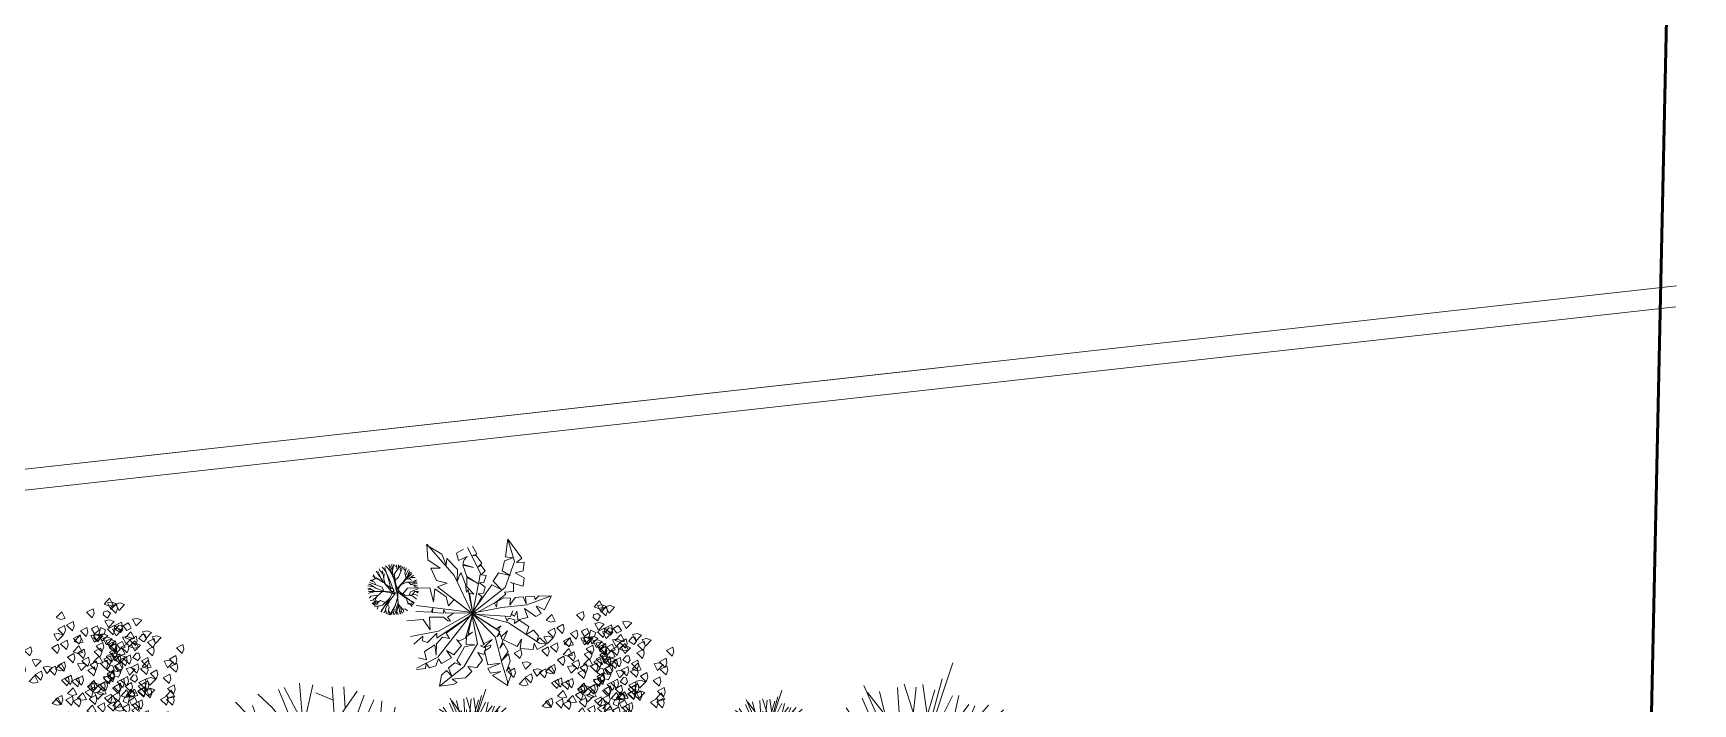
# Model space of a CAD drawing. Header units: metres. Extents: x 2 to 659295185, y -28 to 1124222152.
# Drawn here: x 658246.212 to 658250.199, y 1124126.11 to 1124127.721 of the extents above; entities that cross this region are included whole.
import ezdxf

# ---------------------------------------------------------------- set-up
doc = ezdxf.new("R2010")
doc.units = ezdxf.units.M
doc.header["$MEASUREMENT"] = 0
doc.linetypes.add('0', pattern=[0])
doc.layers.get('0').update_dxf_attribs({"linetype": 'CONTINUOUS'})
doc.layers.add('DPIC_Poligonal', color=7, linetype='CONTINUOUS', lineweight=60, true_color=0xc3472d)
doc.layers.add('DPIC_Poligonal General', color=7, linetype='CONTINUOUS', lineweight=50, true_color=0x008fc5)
doc.layers.add('DPIC_Poligonal P4', color=242, linetype='CONTINUOUS', lineweight=50)

# ---------------------------------------------------------------- blocks, each defined once
blk = doc.blocks.new('ARREGLO8')
at = {"color": 104, "linetype": 'Continuous', "lineweight": 0}
for points in [[(-0.1416, 0.351), (-0.1392, 0.3768), (-0.1539, 0.3721), (-0.1637, 0.3604)], [(-0.2929, 0.2851), (-0.2671, 0.2826), (-0.2718, 0.2973), (-0.2835, 0.3072)], [(-0.2604, 0.2919), (-0.258, 0.3177), (-0.2727, 0.313), (-0.2825, 0.3013)], [(-0.1277, 0.2582), (-0.1253, 0.2839), (-0.14, 0.2793), (-0.1498, 0.2675)], [(-0.118, 0.2532), (-0.1155, 0.279), (-0.1303, 0.2743), (-0.1401, 0.2625)], [(-0.1045, 0.2628), (-0.1021, 0.2886), (-0.1168, 0.2839), (-0.1267, 0.2722)], [(-0.0489, 0.2489), (-0.0465, 0.2747), (-0.0612, 0.27), (-0.071, 0.2583)], [(-0.0237, 0.2572), (0.0021, 0.2548), (-0.0026, 0.2695), (-0.0143, 0.2794)], [(-0.3671, 0.2177), (-0.3646, 0.2435), (-0.3793, 0.2388), (-0.3892, 0.2271)], [(-0.2929, 0.1991), (-0.2904, 0.2249), (-0.3052, 0.2202), (-0.315, 0.2085)], [(-0.2467, 0.1883), (-0.2443, 0.2141), (-0.259, 0.2094), (-0.2688, 0.1977)], [(-0.2465, 0.1991), (-0.2441, 0.2249), (-0.2588, 0.2202), (-0.2686, 0.2085)], [(-0.2368, 0.1941), (-0.2343, 0.2199), (-0.2491, 0.2152), (-0.2589, 0.2035)], [(-0.2251, 0.2025), (-0.2226, 0.2282), (-0.2374, 0.2236), (-0.2472, 0.2118)], [(-0.2233, 0.2038), (-0.2209, 0.2296), (-0.2356, 0.2249), (-0.2454, 0.2131)], [(-0.1945, 0.2237), (-0.2015, 0.2065), (-0.1828, 0.2016), (-0.1757, 0.2163), (-0.1874, 0.2212)], [(-0.1361, 0.2228), (-0.1361, 0.2056), (-0.1174, 0.2081), (-0.1174, 0.2203), (-0.1291, 0.2277)], [(-0.1075, 0.214), (-0.0817, 0.2115), (-0.0864, 0.2263), (-0.0981, 0.2361)], [(-0.0675, 0.1932), (-0.065, 0.219), (-0.0797, 0.2143), (-0.0896, 0.2026)], [(-0.019, 0.2155), (0.0068, 0.2131), (0.0021, 0.2278), (-0.0096, 0.2376)], [(0.0531, 0.2396), (0.0555, 0.2654), (0.0408, 0.2607), (0.031, 0.249)], [(-0.3439, 0.1434), (-0.3414, 0.1692), (-0.3562, 0.1645), (-0.366, 0.1528)], [(-0.32, 0.1666), (-0.2942, 0.1642), (-0.2989, 0.1789), (-0.3106, 0.1887)], [(-0.2697, 0.1388), (-0.2672, 0.1646), (-0.282, 0.1599), (-0.2918, 0.1482)], [(-0.2555, 0.1596), (-0.2383, 0.1596), (-0.2408, 0.1784), (-0.2531, 0.1784), (-0.2604, 0.1666)], [(-0.2222, 0.1903), (-0.1964, 0.1878), (-0.2011, 0.2026), (-0.2128, 0.2124)], [(-0.2152, 0.1844), (-0.1894, 0.182), (-0.1941, 0.1967), (-0.2058, 0.2065)], [(-0.1862, 0.1341), (-0.1838, 0.1599), (-0.1985, 0.1552), (-0.2084, 0.1435)], [(-0.2044, 0.1725), (-0.1786, 0.1701), (-0.1833, 0.1848), (-0.195, 0.1946)], [(-0.1629, 0.1725), (-0.1371, 0.1701), (-0.1418, 0.1848), (-0.1535, 0.1946)], [(-0.1629, 0.1488), (-0.1371, 0.1464), (-0.1418, 0.1611), (-0.1535, 0.1709)], [(-0.157, 0.1844), (-0.1312, 0.1819), (-0.1359, 0.1966), (-0.1476, 0.2065)], [(-0.0657, 0.1806), (-0.0633, 0.2063), (-0.078, 0.2017), (-0.0878, 0.1899)], [(-0.3655, 0.1292), (-0.363, 0.155), (-0.3778, 0.1503), (-0.3876, 0.1386)], [(-0.3743, 0.1006), (-0.3571, 0.1006), (-0.3596, 0.1193), (-0.3719, 0.1193), (-0.3792, 0.1076)], [(-0.3439, 0.095), (-0.3181, 0.0925), (-0.3228, 0.1073), (-0.3345, 0.1171)], [(-0.2564, 0.1013), (-0.2392, 0.0942), (-0.2343, 0.113), (-0.249, 0.12), (-0.2539, 0.1083)], [(-0.2053, 0.0913), (-0.2028, 0.1171), (-0.2175, 0.1124), (-0.2274, 0.1007)], [(-0.1875, 0.0913), (-0.185, 0.1171), (-0.1998, 0.1124), (-0.2096, 0.1007)], [(-0.1816, 0.1328), (-0.1791, 0.1586), (-0.1938, 0.1539), (-0.2037, 0.1422)], [(-0.1579, 0.0913), (-0.1554, 0.1171), (-0.1701, 0.1124), (-0.18, 0.1007)], [(-0.1629, 0.1074), (-0.1371, 0.1049), (-0.1418, 0.1196), (-0.1535, 0.1295)], [(-0.1401, 0.1328), (-0.1376, 0.1586), (-0.1524, 0.1539), (-0.1622, 0.1422)], [(-0.1074, 0.097), (-0.105, 0.1228), (-0.1197, 0.1181), (-0.1295, 0.1064)], [(-0.0426, 0.0852), (-0.0168, 0.0828), (-0.0215, 0.0975), (-0.0332, 0.1074)], [(-0.0376, 0.095), (-0.0118, 0.0925), (-0.0165, 0.1073), (-0.0282, 0.1171)], [(0.0552, 0.1089), (0.081, 0.1064), (0.0763, 0.1212), (0.0646, 0.131)], [(-0.3752, 0.0422), (-0.358, 0.0352), (-0.3531, 0.054), (-0.3678, 0.061), (-0.3727, 0.0493)], [(-0.3359, 0.0797), (-0.3334, 0.1055), (-0.3482, 0.1008), (-0.358, 0.0891)], [(-0.3578, 0.0672), (-0.332, 0.0647), (-0.3367, 0.0795), (-0.3485, 0.0893)], [(-0.3003, 0.0738), (-0.2979, 0.0996), (-0.3126, 0.0949), (-0.3225, 0.0832)], [(-0.3002, 0.0753), (-0.2744, 0.0729), (-0.2791, 0.0876), (-0.2908, 0.0974)], [(-0.2589, 0.0738), (-0.2564, 0.0996), (-0.2712, 0.0949), (-0.281, 0.0832)], [(-0.2341, 0.0363), (-0.2083, 0.0338), (-0.213, 0.0485), (-0.2247, 0.0584)], [(-0.1629, 0.0718), (-0.1371, 0.0694), (-0.1418, 0.0841), (-0.1535, 0.0939)], [(-0.1342, 0.0676), (-0.1317, 0.0934), (-0.1464, 0.0887), (-0.1563, 0.077)], [(-0.1164, 0.0735), (-0.1139, 0.0993), (-0.1287, 0.0946), (-0.1385, 0.0829)], [(-0.1026, 0.0347), (-0.0768, 0.0323), (-0.0815, 0.047), (-0.0932, 0.0568)], [(-0.069, 0.0617), (-0.0665, 0.0875), (-0.0813, 0.0828), (-0.0911, 0.0711)], [(-0.0329, 0.0718), (-0.0072, 0.0694), (-0.0118, 0.0841), (-0.0236, 0.0939)], [(0.0021, 0.0771), (0.0045, 0.1029), (-0.0102, 0.0982), (-0.02, 0.0865)], [(0.0206, 0.0493), (0.0231, 0.0751), (0.0083, 0.0704), (-0.0015, 0.0587)], [(-0.3418, 0.0145), (-0.3394, 0.0403), (-0.3541, 0.0356), (-0.3639, 0.0239)], [(-0.3506, 0.0235), (-0.3334, 0.0235), (-0.3359, 0.0422), (-0.3482, 0.0422), (-0.3555, 0.0305)], [(-0.3178, 0.0029), (-0.3153, 0.0287), (-0.3301, 0.024), (-0.3399, 0.0123)], [(-0.253, 0.0086), (-0.2505, 0.0344), (-0.2652, 0.0297), (-0.2751, 0.018)], [(-0.2352, 0.0145), (-0.2327, 0.0403), (-0.2475, 0.0356), (-0.2573, 0.0239)], [(-0.1994, -0.0243), (-0.1969, 0.0015), (-0.2117, -0.0032), (-0.2215, -0.0149)], [(-0.1878, 0.0026), (-0.1853, 0.0284), (-0.2001, 0.0237), (-0.2099, 0.012)], [(-0.1167, 0.0181), (-0.1143, 0.0439), (-0.129, 0.0392), (-0.1388, 0.0275)], [(-0.0469, 0.0162), (-0.0211, 0.0137), (-0.0258, 0.0285), (-0.0375, 0.0383)], [(0.1133, 0.0261), (0.1158, 0.0519), (0.1011, 0.0472), (0.0912, 0.0355)], [(-0.3996, -0.0534), (-0.3738, -0.0558), (-0.3785, -0.0411), (-0.3902, -0.0313)], [(-0.2464, -0.0534), (-0.2207, -0.0558), (-0.2253, -0.0411), (-0.2371, -0.0313)], [(-0.1397, -0.0441), (-0.1139, -0.0465), (-0.1186, -0.0318), (-0.1303, -0.022)], [(-0.2187, -0.1211), (-0.2162, -0.0953), (-0.231, -0.1), (-0.2408, -0.1117)], [(-0.0593, -0.0872), (-0.0569, -0.0614), (-0.0716, -0.0661), (-0.0814, -0.0778)], [(-0.0562, -0.0858), (-0.0304, -0.0883), (-0.0351, -0.0735), (-0.0468, -0.0637)], [(-0.2696, -0.1461), (-0.2439, -0.1485), (-0.2485, -0.1338), (-0.2603, -0.124)], [(-0.0982, -0.1629), (-0.0957, -0.1371), (-0.1104, -0.1418), (-0.1203, -0.1535)]]:
    blk.add_lwpolyline(points, close=True, dxfattribs=at)
at = {"color": 213, "linetype": 'Continuous', "lineweight": 0}
for points in [[(-0.2118, 0.3327), (-0.2376, 0.3351), (-0.2329, 0.3204), (-0.2211, 0.3106)], [(-0.0484, 0.2861), (-0.0742, 0.2885), (-0.0695, 0.2738), (-0.0578, 0.2639)], [(-0.3417, 0.2307), (-0.3675, 0.2331), (-0.3628, 0.2184), (-0.3511, 0.2086)], [(-0.2628, 0.2214), (-0.2886, 0.2238), (-0.2839, 0.2091), (-0.2722, 0.1993)], [(-0.235, 0.2399), (-0.2608, 0.2424), (-0.2561, 0.2277), (-0.2443, 0.2178)], [(-0.0818, 0.2399), (-0.1076, 0.2424), (-0.1029, 0.2277), (-0.0912, 0.2178)], [(0.0008, 0.2148), (-0.025, 0.2172), (-0.0203, 0.2025), (-0.0085, 0.1926)], [(-0.3788, 0.1519), (-0.4046, 0.1543), (-0.3999, 0.1396), (-0.3882, 0.1297)], [(-0.3718, 0.1177), (-0.3976, 0.1202), (-0.3929, 0.1054), (-0.3812, 0.0956)], [(-0.3185, 0.1148), (-0.3443, 0.1172), (-0.3396, 0.1025), (-0.3279, 0.0927)], [(-0.2473, 0.1503), (-0.2731, 0.1528), (-0.2684, 0.138), (-0.2567, 0.1282)], [(-0.1812, 0.1113), (-0.207, 0.1137), (-0.2023, 0.099), (-0.1906, 0.0891)], [(-0.1236, 0.1194), (-0.1494, 0.1219), (-0.1447, 0.1071), (-0.133, 0.0973)], [(0.0448, 0.1527), (0.019, 0.1551), (0.0237, 0.1404), (0.0354, 0.1306)], [(-0.3835, 0.0684), (-0.4093, 0.0709), (-0.4046, 0.0561), (-0.3929, 0.0463)], [(-0.3185, 0.0792), (-0.3443, 0.0817), (-0.3396, 0.0669), (-0.3279, 0.0571)], [(-0.2592, 0.1029), (-0.285, 0.1054), (-0.2803, 0.0906), (-0.2686, 0.0808)], [(-0.2533, 0.0851), (-0.2791, 0.0876), (-0.2744, 0.0729), (-0.2627, 0.063)], [(-0.1375, 0.0916), (-0.1633, 0.094), (-0.1586, 0.0793), (-0.1469, 0.0695)], [(0.0309, 0.097), (0.0051, 0.0995), (0.0098, 0.0848), (0.0215, 0.0749)], [(0.0355, 0.0739), (0.0097, 0.0763), (0.0144, 0.0616), (0.0262, 0.0517)], [(0.0405, 0.0836), (0.0147, 0.0861), (0.0194, 0.0713), (0.0311, 0.0615)], [(-0.3244, 0.0022), (-0.3502, 0.0047), (-0.3455, -0.0101), (-0.3338, -0.0199)], [(-0.3185, 0.0378), (-0.3443, 0.0402), (-0.3396, 0.0255), (-0.3279, 0.0157)], [(-0.308, -0.0174), (-0.2846, -0.0052), (-0.2987, 0.0047), (-0.3127, -0.0002)], [(-0.277, 0.0437), (-0.3028, 0.0461), (-0.2981, 0.0314), (-0.2864, 0.0216)], [(-0.277, 0.0318), (-0.3028, 0.0343), (-0.2981, 0.0196), (-0.2864, 0.0097)], [(-0.277, 0.0141), (-0.3028, 0.0165), (-0.2981, 0.0018), (-0.2864, -0.008)], [(-0.2662, 0.0022), (-0.292, 0.0046), (-0.2873, -0.0101), (-0.2756, -0.0199)], [(-0.2682, -0.0125), (-0.2682, 0.0047), (-0.2869, 0.0022), (-0.2869, -0.0101), (-0.2752, -0.0174)], [(-0.1614, 0.0199), (-0.1872, 0.0224), (-0.1825, 0.0077), (-0.1708, -0.0022)], [(0.0355, 0.0275), (0.0097, 0.0299), (0.0144, 0.0152), (0.0262, 0.0054)], [(-0.3881, -0.0058), (-0.4139, -0.0033), (-0.4092, -0.0181), (-0.3975, -0.0279)], [(-0.374, -0.0274), (-0.3997, -0.0249), (-0.3951, -0.0397), (-0.3833, -0.0495)], [(-0.3453, -0.0362), (-0.3453, -0.019), (-0.364, -0.0215), (-0.364, -0.0338), (-0.3523, -0.0411)], [(-0.2869, -0.0371), (-0.2799, -0.0199), (-0.2987, -0.015), (-0.3057, -0.0297), (-0.294, -0.0346)], [(-0.2592, -0.0037), (-0.285, -0.0013), (-0.2803, -0.016), (-0.2686, -0.0258)], [(-0.1886, -0.0985), (-0.2143, -0.096), (-0.2097, -0.1108), (-0.1979, -0.1206)], [(-0.0851, -0.06), (-0.1109, -0.0575), (-0.1062, -0.0723), (-0.0945, -0.0821)], [(-0.0805, -0.1017), (-0.1063, -0.0993), (-0.1016, -0.114), (-0.0899, -0.1238)]]:
    blk.add_lwpolyline(points, close=True, dxfattribs=at)
at = {"color": 40, "linetype": 'Continuous', "lineweight": 0}
for points in [[(-0.2014, 0.314), (-0.1989, 0.3398), (-0.2136, 0.3351), (-0.2235, 0.3234)], [(-0.3497, 0.2351), (-0.3473, 0.2609), (-0.362, 0.2562), (-0.3718, 0.2445)], [(-0.308, 0.2398), (-0.3055, 0.2656), (-0.3203, 0.2609), (-0.3301, 0.2491)], [(-0.2338, 0.2212), (-0.2314, 0.247), (-0.2461, 0.2423), (-0.2559, 0.2306)], [(-0.1874, 0.2212), (-0.185, 0.247), (-0.1997, 0.2423), (-0.2096, 0.2306)], [(-0.1777, 0.2162), (-0.1752, 0.242), (-0.19, 0.2373), (-0.1998, 0.2256)], [(-0.1643, 0.2258), (-0.1618, 0.2516), (-0.1765, 0.2469), (-0.1864, 0.2352)], [(-0.1086, 0.2119), (-0.1062, 0.2377), (-0.1209, 0.233), (-0.1307, 0.2213)], [(-0.0066, 0.2026), (-0.0042, 0.2284), (-0.0189, 0.2237), (-0.0288, 0.212)], [(-0.3064, 0.1513), (-0.304, 0.1771), (-0.3187, 0.1724), (-0.3285, 0.1607)], [(-0.2848, 0.1655), (-0.2823, 0.1913), (-0.2971, 0.1866), (-0.3069, 0.1749)], [(-0.2106, 0.1609), (-0.2082, 0.1867), (-0.2229, 0.182), (-0.2327, 0.1702)], [(-0.1613, 0.1492), (-0.1589, 0.175), (-0.1736, 0.1703), (-0.1834, 0.1586)], [(-0.1272, 0.1562), (-0.1247, 0.182), (-0.1395, 0.1773), (-0.1493, 0.1656)], [(-0.3153, 0.1227), (-0.2981, 0.1227), (-0.3005, 0.1414), (-0.3128, 0.1414), (-0.3202, 0.1297)], [(-0.2768, 0.1018), (-0.2744, 0.1276), (-0.2891, 0.1229), (-0.2989, 0.1112)], [(-0.265, 0.0959), (-0.2625, 0.1217), (-0.2773, 0.117), (-0.2871, 0.1053)], [(-0.2413, 0.0959), (-0.2388, 0.1217), (-0.2536, 0.117), (-0.2634, 0.1053)], [(-0.1998, 0.0959), (-0.1974, 0.1217), (-0.2121, 0.117), (-0.2219, 0.1053)], [(-0.1643, 0.0959), (-0.1618, 0.1217), (-0.1765, 0.117), (-0.1864, 0.1053)], [(-0.0484, 0.1191), (-0.0459, 0.1449), (-0.0607, 0.1402), (-0.0705, 0.1285)], [(-0.3161, 0.0643), (-0.2989, 0.0573), (-0.294, 0.076), (-0.3088, 0.0831), (-0.3137, 0.0713)], [(-0.2827, 0.0366), (-0.2803, 0.0624), (-0.295, 0.0577), (-0.3049, 0.046)], [(-0.2769, 0.0436), (-0.2744, 0.0694), (-0.2891, 0.0647), (-0.299, 0.053)], [(-0.2916, 0.0456), (-0.2744, 0.0456), (-0.2768, 0.0643), (-0.2891, 0.0643), (-0.2965, 0.0526)], [(-0.265, 0.0544), (-0.2625, 0.0802), (-0.2773, 0.0755), (-0.2871, 0.0638)], [(-0.2472, 0.0544), (-0.2447, 0.0802), (-0.2595, 0.0755), (-0.2693, 0.0638)], [(-0.2354, 0.0544), (-0.2329, 0.0802), (-0.2476, 0.0755), (-0.2575, 0.0638)], [(-0.2176, 0.0544), (-0.2151, 0.0802), (-0.2299, 0.0755), (-0.2397, 0.0638)], [(-0.1939, 0.0307), (-0.1914, 0.0564), (-0.2062, 0.0518), (-0.216, 0.04)], [(-0.1761, 0.0366), (-0.1737, 0.0624), (-0.1884, 0.0577), (-0.1982, 0.046)], [(-0.0576, 0.0402), (-0.0552, 0.066), (-0.0699, 0.0613), (-0.0797, 0.0496)], [(-0.1287, 0.0247), (-0.1263, 0.0505), (-0.141, 0.0458), (-0.1508, 0.0341)], [(-0.0391, 0.0124), (-0.0366, 0.0381), (-0.0514, 0.0335), (-0.0612, 0.0217)], [(0.0536, -0.0109), (0.0561, 0.0149), (0.0413, 0.0102), (0.0315, -0.0015)], [(-0.3775, -0.0341), (-0.3751, -0.0083), (-0.3898, -0.013), (-0.3996, -0.0247)], [(-0.2591, -0.0612), (-0.2566, -0.0354), (-0.2714, -0.0401), (-0.2812, -0.0519)], [(-0.1678, -0.0414), (-0.1653, -0.0156), (-0.1801, -0.0203), (-0.1899, -0.032)], [(-0.1874, -0.0851), (-0.185, -0.0593), (-0.1997, -0.064), (-0.2096, -0.0757)], [(-0.1596, -0.099), (-0.1572, -0.0732), (-0.1719, -0.0779), (-0.1817, -0.0897)], [(-0.0391, -0.1408), (-0.0366, -0.115), (-0.0514, -0.1197), (-0.0612, -0.1314)]]:
    blk.add_lwpolyline(points, close=True, dxfattribs=at)
at = {"color": 3, "linetype": 'Continuous', "lineweight": 0}
for points in [[(-0.29, 0.2721), (-0.2875, 0.2979), (-0.3023, 0.2932), (-0.3121, 0.2815)], [(-0.2483, 0.2767), (-0.2458, 0.3025), (-0.2605, 0.2978), (-0.2704, 0.2861)], [(-0.1741, 0.2582), (-0.1716, 0.2839), (-0.1864, 0.2793), (-0.1962, 0.2675)], [(-0.4088, 0.213), (-0.4063, 0.2388), (-0.4211, 0.2341), (-0.4309, 0.2224)], [(-0.1509, 0.1978), (-0.1484, 0.2236), (-0.1632, 0.2189), (-0.173, 0.2072)], [(-0.2171, 0.1388), (-0.2146, 0.1646), (-0.2294, 0.1599), (-0.2392, 0.1482)], [(-0.2132, 0.1991), (-0.2132, 0.1819), (-0.1945, 0.1844), (-0.1945, 0.1966), (-0.2062, 0.204)], [(-0.1734, 0.204), (-0.1968, 0.1917), (-0.1828, 0.1819), (-0.1687, 0.1868)], [(-0.0376, 0.1413), (-0.0118, 0.1389), (-0.0165, 0.1536), (-0.0282, 0.1635)], [(0.0114, 0.156), (0.0138, 0.1818), (-0.0009, 0.1771), (-0.0108, 0.1654)], [(-0.2367, 0.1224), (-0.2245, 0.0989), (-0.2146, 0.113), (-0.2196, 0.1271)], [(-0.2053, 0.1328), (-0.2028, 0.1586), (-0.2175, 0.1539), (-0.2274, 0.1422)], [(-0.1045, 0.1328), (-0.1021, 0.1586), (-0.1168, 0.1539), (-0.1267, 0.1422)], [(-0.0979, 0.1182), (-0.0721, 0.1157), (-0.0768, 0.1305), (-0.0885, 0.1403)], [(-0.2318, 0.0825), (-0.2146, 0.0825), (-0.2171, 0.1013), (-0.2294, 0.1013), (-0.2367, 0.0895)], [(-0.1096, 0.0689), (-0.0838, 0.0664), (-0.0885, 0.0812), (-0.1002, 0.091)], [(-0.1081, -0.0044), (-0.1056, 0.0214), (-0.1203, 0.0167), (-0.1302, 0.005)], [(-0.0982, -0.0097), (-0.0957, 0.0161), (-0.1104, 0.0114), (-0.1203, -0.0004)], [(-0.2268, -0.0635), (-0.2244, -0.0377), (-0.2391, -0.0424), (-0.249, -0.0541)], [(-0.2186, -0.0348), (-0.1928, -0.0373), (-0.1975, -0.0225), (-0.2092, -0.0127)], [(-0.1277, -0.0482), (-0.1253, -0.0224), (-0.14, -0.0271), (-0.1498, -0.0388)], [(-0.0999, -0.0621), (-0.0975, -0.0363), (-0.1122, -0.041), (-0.122, -0.0527)], [(-0.3182, -0.0833), (-0.3157, -0.0575), (-0.3304, -0.0622), (-0.3403, -0.0739)], [(-0.2465, -0.1072), (-0.2441, -0.0814), (-0.2588, -0.0861), (-0.2686, -0.0978)]]:
    blk.add_lwpolyline(points, close=True, dxfattribs=at)
blk = doc.blocks.new('PINO1')
at = {"color": 100, "linetype": '0', "lineweight": 0}
for p, q in [((-0.006, 0.013), (-0.435, 1.181)), ((0.012, 0), (0.061, 1.083)), ((0.024, 0.025), (0.195, 1.134)), ((0.018, -0.013), (-0.271, 0.674)), ((0.016, -0.014), (-0.149, 0.713)), ((0.008, -0.014), (0.229, 0.698)), ((0.011, -0.014), (0.104, 0.725)), ((0.043, 0), (-0.943, 0.51)), ((0.022, -0.01), (-0.484, 0.537)), ((0.002, -0.01), (0.549, 0.496)), ((0.025, -0.006), (-0.638, 0.335)), ((0.024, -0.008), (-0.57, 0.442)), ((0.001, -0.008), (0.627, 0.396)), ((0.006, 0), (0.967, 0.37)), ((0.024, 0.013), (1.083, 0.357)), ((0.026, -0.004), (-0.686, 0.217)), ((-0.002, -0.004), (0.725, 0.162)), ((-0.001, -0.006), (0.686, 0.283)), ((0.026, 0.001), (-0.718, -0.035)), ((0.026, -0.001), (-0.713, 0.092)), ((0.026, 0.004), (-0.701, -0.162)), ((0.025, 0.006), (-0.662, -0.283)), ((0.024, 0.008), (-0.603, -0.396)), ((0.02, 0.011), (-0.43, -0.582)), ((0.018, 0.013), (-0.322, -0.65)), ((0.016, 0.014), (-0.204, -0.698)), ((0.014, 0.014), (-0.08, -0.725)), ((-0.018, 0), (0.019, -1.045)), ((-0.002, -0.001), (0.742, 0.035)), ((-0.001, 0.006), (0.662, -0.335)), ((-0.001, 0.004), (0.71, -0.217)), ((0.001, 0.008), (0.594, -0.442)), ((0.002, 0.01), (0.509, -0.537)), ((0.006, 0.013), (0.295, -0.674)), ((0.011, 0.014), (0.047, -0.73)), ((0.018, 0.013), (0.578, -1.033)), ((0.018, -0.013), (-1.065, -0.268)), ((0.018, -0.013), (-0.702, -0.847)), ((0.018, -0.025), (0.493, -0.994))]:
    blk.add_line(p, q, dxfattribs=at)
at = {"color": 3, "linetype": '0', "lineweight": 0}
blk.add_line((-0.006, 0.051), (-0.42, 1.007), dxfattribs=at)
at = {"color": 104, "linetype": '0', "lineweight": 0}
for points in [[(0.005, 0.035), (-0.144, 0.449), (-0.251, 0.944)], [(-0.008, 0.058), (-0.075, 0.332), (-0.063, 0.693), (-0.205, 0.982)], [(0.011, 0.035), (-0.064, 0.468), (-0.083, 0.975)], [(0, 0.058), (-0.018, 0.339), (0.056, 0.693), (-0.034, 1.001)], [(0.015, 0.053), (0.094, 0.324), (0.285, 0.63), (0.306, 0.951)], [(0.017, 0.033), (0.019, 0.473), (0.088, 0.975)], [(0.023, 0.031), (0.101, 0.464), (0.256, 0.946)], [(-0.007, 0.033), (-0.288, 0.37), (-0.558, 0.799)], [(-0.023, 0.055), (-0.18, 0.289), (-0.292, 0.633), (-0.525, 0.855)], [(0.027, 0.043), (0.194, 0.27), (0.479, 0.494), (0.608, 0.788)], [(0.028, 0.027), (0.18, 0.44), (0.416, 0.889)], [(0.033, 0.023), (0.253, 0.403), (0.564, 0.804)], [(-0.012, 0.03), (-0.348, 0.314), (-0.689, 0.689)], [(-0.03, 0.051), (-0.225, 0.255), (-0.395, 0.574), (-0.663, 0.752)], [(0.032, 0.037), (0.236, 0.232), (0.555, 0.402), (0.733, 0.67)], [(0.036, 0.018), (0.32, 0.354), (0.695, 0.695)], [(-0.042, 0.04), (-0.295, 0.165), (-0.564, 0.407), (-0.876, 0.483)], [(-0.017, 0.027), (-0.397, 0.247), (-0.798, 0.558)], [(0.039, 0.013), (0.376, 0.294), (0.806, 0.564)], [(-0.021, 0.022), (-0.434, 0.173), (-0.882, 0.41)], [(0.041, 0.007), (0.422, 0.226), (0.891, 0.417)], [(-0.049, 0.026), (-0.33, 0.057), (-0.665, 0.192), (-0.985, 0.157)], [(-0.025, 0.017), (-0.457, 0.094), (-0.94, 0.25)], [(0.039, 0.015), (0.313, 0.081), (0.674, 0.07), (0.963, 0.212)], [(0.041, 0.001), (0.455, 0.15), (0.95, 0.257)], [(-0.051, 0.011), (-0.325, -0.056), (-0.686, -0.044), (-0.975, -0.187)], [(-0.027, 0.011), (-0.467, 0.012), (-0.969, 0.082)], [(-0.029, 0.005), (-0.462, -0.07), (-0.968, -0.089)], [(-0.05, 0.003), (-0.309, -0.11), (-0.666, -0.161), (-0.926, -0.352)], [(0.039, 0.007), (0.32, 0.025), (0.674, -0.05), (0.983, 0.041)], [(0.041, -0.005), (0.474, 0.07), (0.981, 0.089)], [(-0.029, -0.001), (-0.443, -0.15), (-0.938, -0.257)], [(-0.028, -0.007), (-0.41, -0.226), (-0.879, -0.417)], [(-0.027, -0.013), (-0.364, -0.294), (-0.793, -0.564)], [(-0.044, -0.012), (-0.248, -0.206), (-0.567, -0.377), (-0.745, -0.644)], [(-0.024, -0.018), (-0.307, -0.354), (-0.683, -0.695)], [(-0.02, -0.023), (-0.241, -0.403), (-0.552, -0.804)], [(-0.034, -0.023), (-0.159, -0.276), (-0.4, -0.545), (-0.476, -0.858)], [(-0.016, -0.027), (-0.167, -0.44), (-0.404, -0.889)], [(-0.011, -0.031), (-0.088, -0.464), (-0.244, -0.946)], [(-0.02, -0.03), (-0.051, -0.311), (-0.185, -0.646), (-0.15, -0.966)], [(-0.005, -0.033), (-0.006, -0.473), (-0.075, -0.975)], [(-0.012, -0.032), (0.006, -0.314), (-0.068, -0.667), (0.022, -0.976)], [(-0.004, -0.033), (0.062, -0.307), (0.051, -0.668), (0.193, -0.956)], [(0.001, -0.035), (0.076, -0.468), (0.095, -0.975)], [(0.007, -0.035), (0.156, -0.449), (0.263, -0.944)], [(0.019, -0.033), (0.3, -0.37), (0.57, -0.799)], [(0.024, -0.03), (0.36, -0.314), (0.701, -0.689)], [(0.025, -0.021), (0.252, -0.188), (0.475, -0.472), (0.769, -0.601)], [(0.029, -0.027), (0.409, -0.247), (0.81, -0.558)], [(0.034, -0.022), (0.446, -0.173), (0.895, -0.41)], [(0.037, -0.001), (0.317, -0.032), (0.653, -0.167), (0.972, -0.131)], [(0.037, -0.017), (0.47, -0.094), (0.952, -0.25)], [(0.039, -0.011), (0.479, -0.012), (0.981, -0.082)]]:
    blk.add_lwpolyline(points, dxfattribs=at)
at = {"color": 100, "linetype": '0', "lineweight": 0}
blk.add_lwpolyline([(-0.001, 0.035), (-0.22, 0.416), (-0.411, 0.885)], dxfattribs=at)
blk.add_lwpolyline([(-0.071, -0.002), (-0.066, -0.015), (-0.058, -0.026), (-0.047, -0.036), (-0.035, -0.044), (-0.023, -0.049), (-0.01, -0.052), (0.003, -0.052), (0.014, -0.05), (0.023, -0.044), (0.031, -0.036), (0.036, -0.026), (0.04, -0.013), (0.042, 0), (0.042, 0.014), (0.041, 0.028), (0.039, 0.042), (0.035, 0.055), (0.029, 0.067), (0.023, 0.078), (0.015, 0.087), (0.007, 0.093), (-0.002, 0.097), (-0.012, 0.098), (-0.022, 0.096), (-0.032, 0.09), (-0.042, 0.081), (-0.052, 0.07), (-0.06, 0.057), (-0.066, 0.042), (-0.071, 0.027), (-0.072, 0.012)], close=True, dxfattribs=at)
at = {"color": 12, "linetype": '0', "lineweight": 0}
blk.add_lwpolyline([(0.013, -0.035), (0.232, -0.416), (0.423, -0.885)], dxfattribs=at)
blk = doc.blocks.new('FRESNO2')
at = {"color": 104, "linetype": '0', "lineweight": 0}
for p, q in [((-0.033, 1.482), (-0.01, 1.605)), ((0.095, 1.53), (0.146, 1.61)), ((-0.7, 1.27), (-0.729, 1.463)), ((-0.504, 1.184), (-0.502, 1.536)), ((0.096, 1.329), (-0.033, 1.482)), ((0.096, 1.19), (0.095, 1.53)), ((0.547, 1.358), (0.55, 1.55)), ((-0.847, 1.083), (-1.004, 1.296)), ((-0.908, 1.166), (-0.896, 1.356)), ((-0.234, 0.798), (-0.7, 1.27)), ((-0.077, 0.948), (0.165, 1.285)), ((0.689, 1.168), (0.547, 1.358)), ((0.619, 0.765), (0.704, 1.26)), ((0.704, 1.26), (0.789, 1.415)), ((0.856, 1.214), (0.908, 1.36)), ((-0.637, 0.866), (-1.138, 1.175)), ((-0.539, 1.107), (-0.847, 1.083)), ((-0.353, 0.918), (-0.504, 1.184)), ((0.665, 1.029), (0.856, 1.214)), ((1.031, 0.855), (1.156, 1.203)), ((1.133, 1.013), (1.229, 1.121)), ((-1.066, 0.57), (-1.284, 0.948)), ((-1.12, 0.892), (-1.211, 1.061)), ((-1.166, 0.743), (-1.12, 0.892)), ((-0.71, 0.549), (-1.161, 1.062)), ((-0.379, 0.945), (-0.637, 0.866)), ((-0.068, 0.411), (-0.077, 0.948)), ((0.705, 0.813), (1.133, 1.013)), ((1.051, 0.911), (1.346, 0.999)), ((1.091, 0.772), (1.406, 0.921)), ((-1.006, 0.225), (-1.466, 0.816)), ((-1.236, 0.649), (-1.367, 0.88)), ((-0.147, 0.315), (-0.234, 0.798)), ((0.585, 0.677), (1.031, 0.855)), ((0.838, 0.641), (1.548, 0.747)), ((0.993, 0.664), (1.091, 0.772)), ((1.225, 0.835), (1.344, 0.762)), ((1.344, 0.762), (1.48, 0.819)), ((-1.29, 0.59), (-1.571, 0.673)), ((-1.065, 0.585), (-1.236, 0.649)), ((-1.084, 0.325), (-1.066, 0.57)), ((-0.187, 0.532), (-0.71, 0.549)), ((0.252, 0.393), (0.838, 0.641)), ((1.166, 0.36), (1.607, 0.611)), ((1.407, 0.497), (1.43, 0.616)), ((1.43, 0.616), (1.585, 0.701)), ((-1.458, 0.253), (-1.648, 0.487)), ((-1.275, 0.176), (-1.353, 0.425)), ((1.086, 0.175), (1.166, 0.36)), ((1.395, 0.224), (1.655, 0.522)), ((-1.337, 0.225), (-1.693, 0.309)), ((-1.084, 0.025), (-1.337, 0.225)), ((-0.632, 0.037), (-1.006, 0.225)), ((0.651, 0.106), (1.395, 0.224)), ((1.476, 0.317), (1.725, 0.329)), ((-0.945, 0.036), (-1.708, 0.141)), ((-1.214, 0.011), (-1.414, -0.259)), ((0.641, 0.01), (1.352, -0.104)), ((-1.316, -0.127), (-1.788, -0.233)), ((1.081, -0.06), (1.177, -0.403)), ((1.352, -0.104), (1.787, -0.45)), ((-1.414, -0.259), (-1.772, -0.446)), ((-1.572, -0.342), (-1.627, -0.524)), ((-0.42, -0.303), (-0.892, -0.818)), ((1.575, -0.281), (1.805, -0.203)), ((-1.627, -0.524), (-1.735, -0.598)), ((-0.916, -0.458), (-1.692, -0.671)), ((-0.604, -0.503), (-0.916, -0.458)), ((1.177, -0.403), (1.727, -0.604)), ((1.332, -0.46), (1.379, -0.617)), ((1.37, -0.474), (1.53, -0.413)), ((1.53, -0.413), (1.758, -0.525)), ((-1.409, -0.698), (-1.664, -0.784)), ((-1.362, -0.581), (-1.409, -0.698)), ((-0.628, -0.624), (-0.864, -0.957)), ((0.532, -0.623), (0.372, -0.91)), ((0.51, -0.587), (0.694, -1.218)), ((0.533, -0.694), (1.5, -0.854)), ((1.137, -0.794), (1.519, -0.679)), ((1.379, -0.617), (1.72, -0.678)), ((1.519, -0.679), (1.731, -0.723)), ((-0.892, -0.818), (-1.651, -0.869)), ((-1.428, -0.854), (-1.6, -1.007)), ((-1.238, -0.841), (-1.523, -1.105)), ((0.978, -0.768), (1.359, -1.14)), ((1.5, -0.854), (1.637, -0.988)), ((-1.418, -1.008), (-1.362, -1.201)), ((-0.864, -0.957), (-1.334, -1.402)), ((0.372, -0.91), (0.669, -1.819)), ((-1.015, -1.086), (-1.411, -1.279)), ((-1.026, -1.111), (-1.194, -1.501)), ((-0.172, -1.18), (-0.562, -1.624)), ((0.694, -1.218), (0.74, -1.692)), ((0.936, -1.133), (0.998, -1.529)), ((1.359, -1.14), (1.549, -1.127)), ((0.524, -1.375), (0.432, -1.566)), ((0.712, -1.399), (0.932, -1.762)), ((0.978, -1.401), (1.133, -1.579)), ((-0.402, -1.442), (-0.448, -1.78)), ((0.114, -1.476), (0.2, -1.902)), ((0.432, -1.566), (0.527, -1.854)), ((0.998, -1.529), (1.062, -1.647)), ((0.16, -1.704), (0.077, -1.964)), ((0.287, -1.701), (0.517, -1.871)), ((0.74, -1.692), (0.804, -1.81)), ((-0.448, -1.78), (-0.524, -1.899))]:
    blk.add_line(p, q, dxfattribs=at)
at = {"color": 100, "linetype": '0', "lineweight": 0}
for points in [[(-0.049, 0.1), (-0.059, 0.225), (-0.066, 0.379), (-0.074, 0.555), (-0.085, 0.747), (-0.103, 0.949), (-0.131, 1.156), (-0.171, 1.362), (-0.226, 1.56)], [(-0.213, 0.015), (-0.163, 0.255), (-0.134, 0.506), (-0.122, 0.756), (-0.122, 0.993), (-0.128, 1.206), (-0.136, 1.382), (-0.141, 1.512), (-0.139, 1.582)], [(-0.175, 0.11), (0.009, 0.226), (0.18, 0.355), (0.34, 0.495), (0.492, 0.644), (0.637, 0.797), (0.776, 0.955), (0.913, 1.113), (1.049, 1.269)], [(-0.058, 0.057), (0.013, 0.152), (0.117, 0.261), (0.246, 0.386), (0.394, 0.528), (0.554, 0.691), (0.719, 0.874), (0.883, 1.081), (1.038, 1.313)], [(-0.157, 0.12), (-0.454, 0.023), (-1.207, 0.071), (-1.502, -0.047), (-1.764, -0.111)], [(-0.166, -0.042), (-0.379, -0.001), (-0.606, 0.019), (-0.839, 0.023), (-1.067, 0.019), (-1.282, 0.011), (-1.475, 0.007), (-1.635, 0.011), (-1.753, 0.031)], [(-0.098, 0.003), (-0.314, -0.241), (-0.504, -0.486), (-0.67, -0.723), (-0.811, -0.946), (-0.928, -1.146), (-1.021, -1.315), (-1.092, -1.447), (-1.14, -1.534)], [(-0.213, 0.015), (-0.353, -0.202), (-0.489, -0.416), (-0.616, -0.629), (-0.729, -0.84), (-0.825, -1.05), (-0.9, -1.259), (-0.948, -1.468), (-0.966, -1.677)], [(0.136, 0.094), (0.373, 0.102), (0.607, 0.1), (0.836, 0.091), (1.055, 0.08), (1.264, 0.072), (1.459, 0.071), (1.637, 0.081), (1.795, 0.107)], [(0.248, -0.105), (0.333, -0.058), (0.482, -0.025), (0.678, 0), (0.904, 0.021), (1.144, 0.042), (1.382, 0.068), (1.601, 0.103), (1.784, 0.151)], [(0.112, -0.038), (0.274, -0.269), (0.434, -0.492), (0.592, -0.703), (0.748, -0.896), (0.899, -1.067), (1.047, -1.21), (1.19, -1.322), (1.327, -1.396)], [(0.238, -0.042), (0.355, -0.29), (0.493, -0.526), (0.643, -0.749), (0.795, -0.953), (0.938, -1.135), (1.062, -1.292), (1.159, -1.42), (1.218, -1.515)], [(-0.019, -0.208), (-0.105, -0.376), (-0.213, -0.57), (-0.335, -0.782), (-0.457, -1.004), (-0.571, -1.226), (-0.665, -1.44), (-0.728, -1.638), (-0.749, -1.809)], [(0.176, -0.308), (0.15, -0.415), (0.123, -0.559), (0.092, -0.734), (0.05, -0.934), (-0.006, -1.151), (-0.084, -1.38), (-0.188, -1.613), (-0.323, -1.844)], [(0.013, -0.345), (0.051, -0.612), (0.047, -0.865), (0.012, -1.102), (-0.045, -1.321), (-0.11, -1.519), (-0.173, -1.694), (-0.223, -1.844), (-0.248, -1.965)], [(0.096, -0.375), (0.002, -0.461), (-0.108, -0.584), (-0.228, -0.737), (-0.355, -0.911), (-0.484, -1.097), (-0.61, -1.287), (-0.728, -1.472), (-0.835, -1.645)]]:
    blk.add_lwpolyline(points, dxfattribs=at)
for points in [[(-0.169, -0.039), (-0.153, -0.036), (-0.137, -0.028), (-0.119, -0.016), (-0.102, -0.001), (-0.087, 0.015), (-0.073, 0.032), (-0.062, 0.05), (-0.055, 0.066), (-0.053, 0.081), (-0.054, 0.094), (-0.059, 0.104), (-0.067, 0.113), (-0.077, 0.12), (-0.089, 0.125), (-0.103, 0.128), (-0.117, 0.128), (-0.131, 0.127), (-0.145, 0.123), (-0.159, 0.117), (-0.172, 0.109), (-0.184, 0.099), (-0.194, 0.088), (-0.202, 0.075), (-0.208, 0.06), (-0.212, 0.043), (-0.213, 0.026), (-0.211, 0.01), (-0.208, -0.006), (-0.201, -0.019), (-0.193, -0.03), (-0.182, -0.037)], [(0.094, 0.025), (0.098, 0.004), (0.105, -0.018), (0.115, -0.041), (0.128, -0.064), (0.142, -0.085), (0.157, -0.104), (0.171, -0.119), (0.186, -0.13), (0.198, -0.136), (0.21, -0.136), (0.22, -0.133), (0.228, -0.125), (0.234, -0.113), (0.238, -0.099), (0.239, -0.082), (0.239, -0.063), (0.236, -0.043), (0.23, -0.021), (0.223, 0), (0.214, 0.02), (0.203, 0.04), (0.191, 0.057), (0.178, 0.071), (0.165, 0.081), (0.151, 0.087), (0.138, 0.089), (0.125, 0.087), (0.114, 0.081), (0.104, 0.072), (0.098, 0.059), (0.094, 0.044)], [(-0.025, -0.282), (-0.015, -0.305), (-0.001, -0.326), (0.018, -0.343), (0.039, -0.357), (0.062, -0.367), (0.085, -0.372), (0.108, -0.373), (0.128, -0.368), (0.144, -0.358), (0.158, -0.343), (0.168, -0.324), (0.174, -0.303), (0.178, -0.279), (0.179, -0.254), (0.177, -0.228), (0.172, -0.203), (0.165, -0.179), (0.156, -0.157), (0.144, -0.138), (0.131, -0.122), (0.116, -0.11), (0.099, -0.103), (0.082, -0.102), (0.064, -0.106), (0.045, -0.116), (0.027, -0.132), (0.01, -0.153), (-0.005, -0.176), (-0.017, -0.202), (-0.024, -0.229), (-0.027, -0.256)]]:
    blk.add_lwpolyline(points, close=True, dxfattribs=at)
at = {"color": 3, "linetype": '0', "lineweight": 0}
blk.add_lwpolyline([(0.075, -0.814), (-0.012, -0.96), (-0.082, -1.071), (-0.14, -1.154), (-0.193, -1.215), (-0.247, -1.261), (-0.309, -1.299), (-0.386, -1.334), (-0.484, -1.374)], dxfattribs=at)
at = {"color": 104, "linetype": '0', "lineweight": 0}
blk.add_lwpolyline([(0.065, -1.049), (0.093, -1.65), (0.496, -1.784)], dxfattribs=at)

msp = doc.modelspace()

# ---------------------------------------------------------------- linework, layer by layer
at = {"layer": 'DPIC_Poligonal', "lineweight": 9}
msp.add_lwpolyline([(658230.9083, 1124128.4414), (658250.1985, 1124130.6823), (658249.9791, 1124120.5291), (658231.7173, 1124118.4077)], close=True, dxfattribs=at)
at = {"layer": 'DPIC_Poligonal General'}
msp.add_lwpolyline([(658230.9083, 1124128.4413), (658250.1986, 1124130.6822), (658249.9791, 1124120.529), (658231.7173, 1124118.4076)], close=True, dxfattribs=at)
at = {"layer": 'DPIC_Poligonal P4', "lineweight": 13}
for p, q in [((658250.1593, 1124127.1141), (658245.8623, 1124126.6375)), ((658250.1579, 1124127.0637), (658245.8678, 1124126.5878)), ((658245.8623, 1124126.6375), (658248.394, 1124126.9183))]:
    msp.add_line(p, q, dxfattribs=at)
at = {"layer": 'DPIC_Poligonal P4', "color": 3, "lineweight": 0}
for p, q in [((658247.1932, 1124126.4693), (658247.1555, 1124126.4923)), ((658247.1571, 1124126.4935), (658247.2229, 1124126.4186)), ((658247.1602, 1124126.4558), (658247.1571, 1124126.4935)), ((658247.2554, 1124126.4856), (658247.2864, 1124126.4237)), ((658247.2774, 1124126.4708), (658247.2672, 1124126.4892)), ((658247.3517, 1124126.5059), (658247.3465, 1124126.4636)), ((658247.3854, 1124126.4597), (658247.3517, 1124126.5059)), ((658247.3683, 1124126.4521), (658247.3517, 1124126.5059)), ((658247.1894, 1124126.436), (658247.1602, 1124126.4558)), ((658247.1945, 1124126.4677), (658247.1932, 1124126.4693)), ((658247.2041, 1124126.4436), (658247.1945, 1124126.4677)), ((658247.2055, 1124126.4594), (658247.2041, 1124126.4436)), ((658247.2315, 1124126.4328), (658247.2055, 1124126.4594)), ((658247.2287, 1124126.4717), (658247.2453, 1124126.4815)), ((658247.2334, 1124126.4543), (658247.2287, 1124126.4717)), ((658247.2547, 1124126.4642), (658247.2334, 1124126.4543)), ((658247.2436, 1124126.4454), (658247.2475, 1124126.4562)), ((658247.2696, 1124126.438), (658247.2436, 1124126.4454)), ((658247.2441, 1124126.4432), (658247.2696, 1124126.438)), ((658247.2535, 1124126.4163), (658247.2441, 1124126.4432)), ((658247.2475, 1124126.4562), (658247.2547, 1124126.4642)), ((658247.2669, 1124126.4656), (658247.2774, 1124126.4708)), ((658247.2744, 1124126.4668), (658247.2669, 1124126.4656)), ((658247.2752, 1124126.4674), (658247.2744, 1124126.4668)), ((658247.2898, 1124126.4479), (658247.2752, 1124126.4674)), ((658247.2799, 1124126.4387), (658247.2898, 1124126.4479)), ((658247.2872, 1124126.4434), (658247.2799, 1124126.4387)), ((658247.2976, 1124126.4295), (658247.2872, 1124126.4434)), ((658247.3441, 1124126.4539), (658247.3383, 1124126.4296)), ((658247.364, 1124126.4611), (658247.3441, 1124126.4539)), ((658247.3455, 1124126.3898), (658247.3683, 1124126.4521)), ((658247.3465, 1124126.4636), (658247.364, 1124126.4611)), ((658247.3727, 1124126.4494), (658247.3854, 1124126.4597)), ((658247.3913, 1124126.4503), (658247.3727, 1124126.4494)), ((658247.389, 1124126.4294), (658247.3913, 1124126.4503)), ((658247.1669, 1124126.4357), (658247.1894, 1124126.436)), ((658247.1807, 1124126.406), (658247.1669, 1124126.4357)), ((658247.2059, 1124126.3997), (658247.1807, 1124126.406)), ((658247.2229, 1124126.4186), (658247.2687, 1124126.3225)), ((658247.2302, 1124126.4041), (658247.2315, 1124126.4328)), ((658247.2356, 1124126.4194), (658247.2302, 1124126.4041)), ((658247.2397, 1124126.4251), (658247.2356, 1124126.4194)), ((658247.2503, 1124126.3965), (658247.2397, 1124126.4251)), ((658247.2533, 1124126.391), (658247.2532, 1124126.4135)), ((658247.2532, 1124126.4135), (658247.2799, 1124126.3988)), ((658247.2799, 1124126.3988), (658247.2535, 1124126.4163)), ((658247.2864, 1124126.4237), (658247.2677, 1124126.3287)), ((658247.2881, 1124126.4197), (658247.2976, 1124126.4295)), ((658247.3001, 1124126.4183), (658247.2881, 1124126.4197)), ((658247.2944, 1124126.4018), (658247.3001, 1124126.4183)), ((658247.3298, 1124126.425), (658247.3164, 1124126.4045)), ((658247.3164, 1124126.4045), (658247.3358, 1124126.3851)), ((658247.3574, 1124126.4187), (658247.3298, 1124126.425)), ((658247.3383, 1124126.4296), (658247.3574, 1124126.4187)), ((658247.3694, 1124126.4251), (658247.389, 1124126.4294)), ((658247.3916, 1124126.4131), (658247.3694, 1124126.4251)), ((658247.3889, 1124126.3928), (658247.3916, 1124126.4131)), ((658247.1257, 1124126.3882), (658247.1648, 1124126.3889)), ((658247.1648, 1124126.3889), (658247.1733, 1124126.3552)), ((658247.1733, 1124126.3552), (658247.1764, 1124126.3862)), ((658247.1764, 1124126.3862), (658247.2041, 1124126.367)), ((658247.1833, 1124126.3914), (658247.2059, 1124126.3997)), ((658247.2633, 1124126.3297), (658247.1833, 1124126.3914)), ((658247.2041, 1124126.367), (658247.2093, 1124126.3457)), ((658247.253, 1124126.3786), (658247.2503, 1124126.3965)), ((658247.2571, 1124126.3843), (658247.253, 1124126.3786)), ((658247.2702, 1124126.3732), (658247.2533, 1124126.391)), ((658247.2687, 1124126.3225), (658247.2571, 1124126.3843)), ((658247.2687, 1124126.3225), (658247.2598, 1124126.3759)), ((658247.2598, 1124126.3759), (658247.2702, 1124126.3732)), ((658247.2673, 1124126.3276), (658247.3455, 1124126.3898)), ((658247.2677, 1124126.3287), (658247.2898, 1124126.3679)), ((658247.3132, 1124126.396), (658247.2694, 1124126.3344)), ((658247.3425, 1124126.3649), (658247.2717, 1124126.3265)), ((658247.2805, 1124126.374), (658247.2934, 1124126.3759)), ((658247.2898, 1124126.3679), (658247.2805, 1124126.374)), ((658247.2841, 1124126.4011), (658247.2944, 1124126.4018)), ((658247.2972, 1124126.39), (658247.2841, 1124126.4011)), ((658247.2934, 1124126.3759), (658247.2972, 1124126.39)), ((658247.3358, 1124126.3851), (658247.3132, 1124126.396)), ((658247.3201, 1124126.3516), (658247.3469, 1124126.3734)), ((658247.3588, 1124126.3641), (658247.3425, 1124126.3649)), ((658247.3444, 1124126.3785), (658247.366, 1124126.38)), ((658247.3469, 1124126.3734), (658247.3444, 1124126.3785)), ((658247.3698, 1124126.3654), (658247.3571, 1124126.3471)), ((658247.3571, 1124126.3471), (658247.3588, 1124126.3641)), ((658247.358, 1124126.4018), (658247.3889, 1124126.3928)), ((658247.3656, 1124126.3997), (658247.358, 1124126.4018)), ((658247.366, 1124126.38), (658247.3656, 1124126.3997)), ((658247.3891, 1124126.3669), (658247.3698, 1124126.3654)), ((658247.3957, 1124126.3501), (658247.3891, 1124126.3669)), ((658247.4159, 1124126.3679), (658247.3946, 1124126.3675)), ((658247.3946, 1124126.3675), (658247.3957, 1124126.3501)), ((658247.3974, 1124126.3479), (658247.4569, 1124126.3699)), ((658247.4178, 1124126.3606), (658247.4159, 1124126.3679)), ((658247.4265, 1124126.3698), (658247.4178, 1124126.3606)), ((658247.4562, 1124126.3686), (658247.4265, 1124126.3698)), ((658247.4402, 1124126.3356), (658247.4562, 1124126.3686)), ((658247.1307, 1124126.3319), (658247.168, 1124126.3303)), ((658247.2672, 1124126.3292), (658247.1317, 1124126.3466)), ((658247.168, 1124126.3303), (658247.1715, 1124126.34)), ((658247.1715, 1124126.34), (658247.1707, 1124126.3298)), ((658247.1707, 1124126.3298), (658247.1973, 1124126.328)), ((658247.2651, 1124126.3241), (658247.1811, 1124126.268)), ((658247.265, 1124126.3258), (658247.1841, 1124126.2225)), ((658247.2641, 1124126.3286), (658247.1852, 1124126.285)), ((658247.1973, 1124126.328), (658247.1982, 1124126.3365)), ((658247.1982, 1124126.3365), (658247.2025, 1124126.3276)), ((658247.2025, 1124126.3276), (658247.2641, 1124126.3286)), ((658247.2036, 1124126.2797), (658247.2651, 1124126.3241)), ((658247.2068, 1124126.3186), (658247.2207, 1124126.3273)), ((658247.2093, 1124126.3457), (658247.2229, 1124126.3611)), ((658247.2229, 1124126.3611), (658247.2633, 1124126.3297)), ((658247.267, 1124126.3247), (658247.2507, 1124126.2681)), ((658247.2567, 1124126.2778), (658247.267, 1124126.3247)), ((658247.2582, 1124126.319), (658247.265, 1124126.3258)), ((658247.2649, 1124126.3292), (658247.2789, 1124126.2545)), ((658247.2948, 1124126.2526), (658247.2654, 1124126.327)), ((658247.2654, 1124126.327), (658247.2936, 1124126.2542)), ((658247.2661, 1124126.3275), (658247.3375, 1124126.3412)), ((658247.3327, 1124126.2836), (658247.2665, 1124126.327)), ((658247.2665, 1124126.327), (658247.3242, 1124126.2902)), ((658247.2665, 1124126.327), (658247.3218, 1124126.2711)), ((658247.2673, 1124126.3276), (658247.3533, 1124126.3043)), ((658247.2714, 1124126.3254), (658247.3586, 1124126.3196)), ((658247.3459, 1124126.3205), (658247.2714, 1124126.3254)), ((658247.2717, 1124126.3265), (658247.3267, 1124126.3556)), ((658247.3249, 1124126.3421), (658247.3201, 1124126.3516)), ((658247.3267, 1124126.3556), (658247.3249, 1124126.3421)), ((658247.3375, 1124126.3412), (658247.3974, 1124126.3479)), ((658247.3586, 1124126.3196), (658247.364, 1124126.3332)), ((658247.364, 1124126.3332), (658247.3603, 1124126.3252)), ((658247.3603, 1124126.3252), (658247.3684, 1124126.3209)), ((658247.3684, 1124126.3209), (658247.3739, 1124126.3328)), ((658247.3739, 1124126.3328), (658247.3763, 1124126.312)), ((658247.3918, 1124126.3393), (658247.4194, 1124126.3201)), ((658247.3998, 1124126.3175), (658247.3918, 1124126.3393)), ((658247.4194, 1124126.3201), (658247.4322, 1124126.3271)), ((658247.4204, 1124126.3443), (658247.4253, 1124126.3427)), ((658247.4322, 1124126.3271), (658247.4204, 1124126.3443)), ((658247.4253, 1124126.3427), (658247.4402, 1124126.3356)), ((658247.1091, 1124126.3096), (658247.1489, 1124126.3125)), ((658247.1852, 1124126.285), (658247.1181, 1124126.272)), ((658247.1489, 1124126.3125), (658247.1653, 1124126.2875)), ((658247.1653, 1124126.2875), (658247.1637, 1124126.3184)), ((658247.1637, 1124126.3184), (658247.1977, 1124126.3179)), ((658247.1977, 1124126.3179), (658247.208, 1124126.3091)), ((658247.2143, 1124126.3086), (658247.2068, 1124126.3186)), ((658247.208, 1124126.3091), (658247.2143, 1124126.3086)), ((658247.3242, 1124126.2902), (658247.3357, 1124126.2972)), ((658247.3253, 1124126.2711), (658247.3327, 1124126.2836)), ((658247.3323, 1124126.2938), (658247.3295, 1124126.2864)), ((658247.3295, 1124126.2864), (658247.3364, 1124126.2707)), ((658247.3357, 1124126.2972), (658247.3323, 1124126.2938)), ((658247.3364, 1124126.2707), (658247.3516, 1124126.2857)), ((658247.3516, 1124126.2857), (658247.3418, 1124126.2635)), ((658247.3503, 1124126.3082), (658247.3459, 1124126.3205)), ((658247.354, 1124126.3161), (658247.3503, 1124126.3082)), ((658247.3533, 1124126.3043), (658247.4284, 1124126.2554)), ((658247.3692, 1124126.3119), (658247.354, 1124126.3161)), ((658247.3683, 1124126.3034), (658247.3692, 1124126.3119)), ((658247.3795, 1124126.3109), (658247.3683, 1124126.3034)), ((658247.3763, 1124126.312), (658247.3998, 1124126.3175)), ((658247.4026, 1124126.2961), (658247.3795, 1124126.3109)), ((658247.3959, 1124126.2763), (658247.4026, 1124126.2961)), ((658247.414, 1124126.2873), (658247.3959, 1124126.2763)), ((658247.4257, 1124126.2734), (658247.414, 1124126.2873)), ((658247.1477, 1124126.2725), (658247.1264, 1124126.253)), ((658247.1474, 1124126.2618), (658247.1477, 1124126.2725)), ((658247.159, 1124126.2575), (658247.1474, 1124126.2618)), ((658247.1516, 1124126.2354), (658247.1766, 1124126.2516)), ((658247.1818, 1124126.2799), (658247.159, 1124126.2575)), ((658247.1766, 1124126.2516), (658247.1796, 1124126.2269)), ((658247.1796, 1124126.2269), (658247.1805, 1124126.2545)), ((658247.1805, 1124126.2545), (658247.1949, 1124126.2705)), ((658247.1811, 1124126.268), (658247.1818, 1124126.2799)), ((658247.1949, 1124126.2705), (658247.2116, 1124126.2674)), ((658247.2116, 1124126.2674), (658247.2036, 1124126.2797)), ((658247.2404, 1124126.2499), (658247.2223, 1124126.2276)), ((658247.2336, 1124126.2605), (658247.2291, 1124126.2649)), ((658247.2291, 1124126.2649), (658247.2404, 1124126.2499)), ((658247.2299, 1124126.2143), (658247.2476, 1124126.2467)), ((658247.2507, 1124126.2681), (658247.2336, 1124126.2605)), ((658247.2789, 1124126.2545), (658247.246, 1124126.1993)), ((658247.2476, 1124126.2467), (658247.2727, 1124126.2516)), ((658247.2517, 1124126.2524), (658247.2529, 1124126.2715)), ((658247.2727, 1124126.2516), (658247.2517, 1124126.2524)), ((658247.2529, 1124126.2715), (658247.2668, 1124126.2819)), ((658247.2668, 1124126.2819), (658247.2567, 1124126.2778)), ((658247.2862, 1124126.2496), (658247.2948, 1124126.2526)), ((658247.2991, 1124126.2436), (658247.2862, 1124126.2496)), ((658247.2862, 1124126.2496), (658247.2862, 1124126.2496)), ((658247.2936, 1124126.2542), (658247.3145, 1124126.2647)), ((658247.3145, 1124126.2647), (658247.2943, 1124126.2452)), ((658247.2943, 1124126.2452), (658247.3115, 1124126.2512)), ((658247.2946, 1124126.2289), (658247.2991, 1124126.2436)), ((658247.3105, 1124126.2461), (658247.2959, 1124126.2368)), ((658247.3115, 1124126.2512), (658247.3105, 1124126.2461)), ((658247.3218, 1124126.2711), (658247.3391, 1124126.2032)), ((658247.3317, 1124126.2786), (658247.3253, 1124126.2711)), ((658247.3324, 1124126.2808), (658247.3317, 1124126.2786)), ((658247.3404, 1124126.2607), (658247.3324, 1124126.2808)), ((658247.3327, 1124126.2436), (658247.3404, 1124126.2607)), ((658247.3361, 1124126.2488), (658247.3327, 1124126.2436)), ((658247.3418, 1124126.2556), (658247.3361, 1124126.2488)), ((658247.3418, 1124126.2635), (658247.3741, 1124126.2477)), ((658247.3528, 1124126.2361), (658247.3418, 1124126.2556)), ((658247.3741, 1124126.2477), (658247.3849, 1124126.2654)), ((658247.3849, 1124126.2654), (658247.3814, 1124126.2428)), ((658247.4131, 1124126.2405), (658247.4149, 1124126.2558)), ((658247.4149, 1124126.2558), (658247.4226, 1124126.2407)), ((658247.4218, 1124126.261), (658247.4257, 1124126.2734)), ((658247.429, 1124126.269), (658247.4218, 1124126.261)), ((658247.4226, 1124126.2407), (658247.4431, 1124126.2518)), ((658247.4284, 1124126.2554), (658247.4448, 1124126.2534)), ((658247.4448, 1124126.2534), (658247.429, 1124126.269)), ((658247.1841, 1124126.2225), (658247.1323, 1124126.1954)), ((658247.1376, 1124126.2202), (658247.1567, 1124126.2158)), ((658247.1567, 1124126.2158), (658247.1516, 1124126.2354)), ((658247.1559, 1124126.2073), (658247.1539, 1124126.1952)), ((658247.1638, 1124126.1968), (658247.1559, 1124126.2073)), ((658247.1851, 1124126.218), (658247.1787, 1124126.201)), ((658247.1923, 1124126.2068), (658247.1851, 1124126.218)), ((658247.217, 1124126.2202), (658247.1923, 1124126.2068)), ((658247.2049, 1124126.238), (658247.217, 1124126.2202)), ((658247.2223, 1124126.2276), (658247.2049, 1124126.238)), ((658247.2097, 1124126.1964), (658247.2246, 1124126.2085)), ((658247.2246, 1124126.2085), (658247.2395, 1124126.2032)), ((658247.2395, 1124126.2032), (658247.2299, 1124126.2143)), ((658247.2777, 1124126.1971), (658247.2908, 1124126.2147)), ((658247.2802, 1124126.2337), (658247.2946, 1124126.2289)), ((658247.2908, 1124126.2147), (658247.2802, 1124126.2337)), ((658247.2959, 1124126.2368), (658247.3039, 1124126.2037)), ((658247.3039, 1124126.2037), (658247.3334, 1124126.2076)), ((658247.3042, 1124126.1953), (658247.3311, 1124126.2059)), ((658247.336, 1124126.2122), (658247.3528, 1124126.2361)), ((658247.3539, 1124126.2299), (658247.336, 1124126.2122)), ((658247.3492, 1124126.1882), (658247.3573, 1124126.2125)), ((658247.3573, 1124126.2125), (658247.3539, 1124126.2299)), ((658247.3814, 1124126.2428), (658247.4131, 1124126.2405)), ((658247.1324, 1124126.1923), (658247.1539, 1124126.1952)), ((658247.1787, 1124126.201), (658247.1638, 1124126.1968)), ((658247.246, 1124126.1993), (658247.1881, 1124126.1523)), ((658247.1881, 1124126.1523), (658247.193, 1124126.1787)), ((658247.193, 1124126.1787), (658247.2048, 1124126.1902)), ((658247.2048, 1124126.1902), (658247.2176, 1124126.1763)), ((658247.2176, 1124126.1763), (658247.2097, 1124126.1964)), ((658247.2183, 1124126.169), (658247.2506, 1124126.1724)), ((658247.2301, 1124126.1613), (658247.2183, 1124126.169)), ((658247.2506, 1124126.1724), (658247.2654, 1124126.1878)), ((658247.2562, 1124126.2001), (658247.2777, 1124126.1971)), ((658247.2654, 1124126.1878), (658247.2562, 1124126.2001)), ((658247.3102, 1124126.1841), (658247.3042, 1124126.1953)), ((658247.335, 1124126.1879), (658247.3102, 1124126.1841)), ((658247.3148, 1124126.178), (658247.335, 1124126.1879)), ((658247.351, 1124126.1538), (658247.3148, 1124126.178)), ((658247.3391, 1124126.2032), (658247.3513, 1124126.1645)), ((658247.3551, 1124126.1978), (658247.3492, 1124126.1882)), ((658247.351, 1124126.1556), (658247.3609, 1124126.1822)), ((658247.3513, 1124126.1645), (658247.351, 1124126.1538)), ((658247.3609, 1124126.1822), (658247.3551, 1124126.1978)), ((658247.1881, 1124126.1523), (658247.2204, 1124126.1566)), ((658247.2204, 1124126.1566), (658247.2301, 1124126.1613)), ((658247.351, 1124126.1538), (658247.3525, 1124126.155))]:
    msp.add_line(p, q, dxfattribs=at)
at = {"layer": 'DPIC_Poligonal P4'}
msp.add_lwpolyline([(658230.9083, 1124128.4414), (658250.1985, 1124130.6823), (658249.9791, 1124120.5291), (658231.7173, 1124118.4077)], close=True, dxfattribs=at)

# ---------------------------------------------------------------- block references
at = {"layer": 'DPIC_Poligonal P4', "lineweight": 0}
for name, p, xscale, yscale, zscale, rotation in [('FRESNO2', (658247.0819, 1124126.3808), 0.03375000004993697, 0.03375000004993697, 0.03375000004993697, 231.329646474248), ('ARREGLO8', (658246.2395, 1124126.1047), 0.7500000000435934, 0.7500000000435934, 0.7500000000435934, 231.3296464949042), ('ARREGLO8', (658247.4166, 1124126.0983), 0.7500000000435934, 0.7500000000435934, 0.7500000000435934, 231.3296464949042), ('FRESNO2', (658246.9103, 1124125.7282), 0.2249999998597378, 0.2249999998597378, 0.2249999998597378, 231.3296464678961), ('PINO1', (658248.3166, 1124125.8948), 0.2624999998369062, 0.2624999998369062, 0.2624999998369062, 321.3296464948583), ('PINO1', (658247.2574, 1124126.02), 0.1049999999136934, 0.1049999999136934, 0.1049999999136934, 321.3296465506845), ('PINO1', (658247.9687, 1124126.0167), 0.1049999999136934, 0.1049999999136934, 0.1049999999136934, 321.3296465506845)]:
    msp.add_blockref(name, p, dxfattribs=dict(at, xscale=xscale, yscale=yscale, zscale=zscale, rotation=rotation))

doc.saveas('drawing.dxf')
